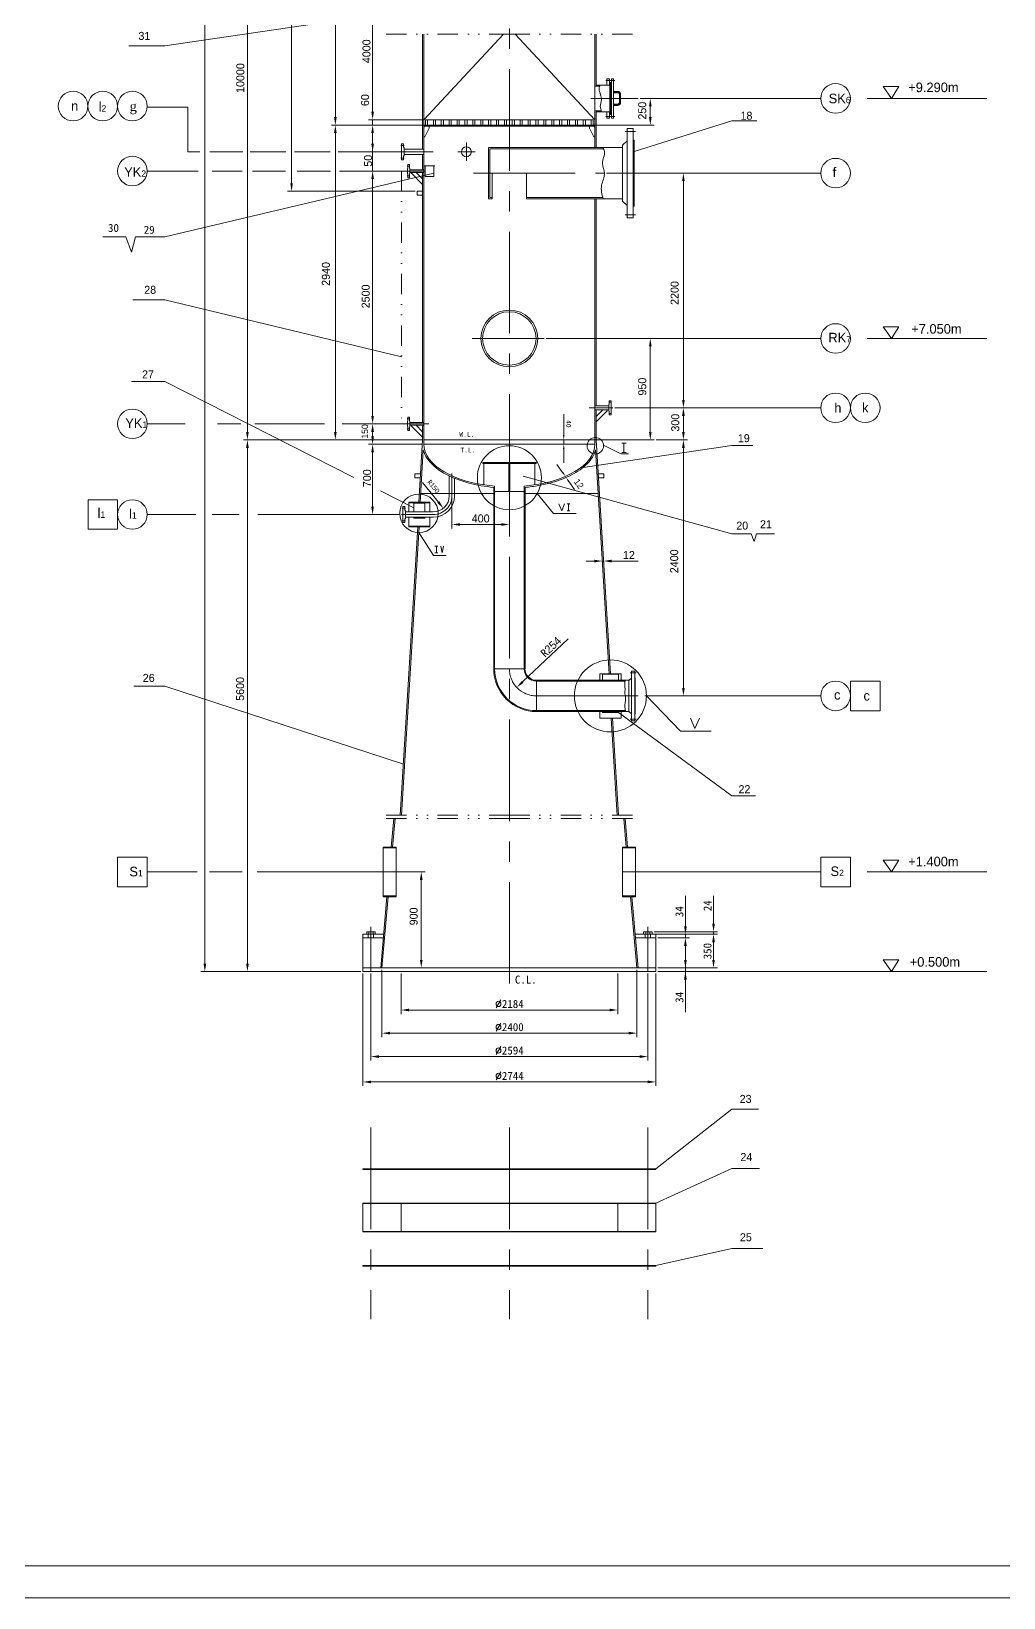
# Model space of a CAD drawing. Header units: millimetres. Extents: x 0 to 841, y 0 to 1189.
# Drawn here: x 318.3 to 622, y 0 to 489.4 of the extents above; entities that cross this region are included whole.
import ezdxf

# ---------------------------------------------------------------- set-up
doc = ezdxf.new("R2010")
doc.units = ezdxf.units.MM
doc.linetypes.add('CENTER', pattern=[50.8, 31.75, -6.35, 6.35, -6.35])
doc.linetypes.add('DIVIDE2', pattern=[15.875, 6.35, -3.175, 0, -3.175, 0, -3.175])
for name, color, linetype, lineweight in [('图层1', 6, 'CENTER', 5), ('图层2', 1, 'Continuous', 20), ('图层4', 112, 'DIVIDE2', 5), ('图层6', 7, 'Continuous', 5)]:
    doc.layers.add(name, color=color, linetype=linetype, lineweight=lineweight)
doc.styles.get("Standard").update_dxf_attribs({"font": 'SimSun.ttf'})

msp = doc.modelspace()

# ---------------------------------------------------------------- linework, layer by layer
at = {"layer": '图层1'}
for p, q in [((467.57, 191.85), (467.57, 1102.9)), ((497.71, 474.04), (500.49, 474.04)), ((500.12, 470.43), (501.32, 470.43)), ((493.01, 468.43), (507.75, 468.43)), ((500.12, 466.43), (501.32, 466.43)), ((502.12, 469.63), (502.12, 467.23)), ((497.71, 462.81), (500.49, 462.81)), ((503.7, 458.12), (506.96, 458.12)), ((432.13, 451.76), (443.78, 451.76)), ((433.67, 453.75), (434.76, 453.75)), ((451.45, 451.76), (456.85, 451.76)), ((454.15, 454.63), (454.15, 448.96)), ((433.67, 449.76), (434.76, 449.76)), ((434.48, 445.74), (441.07, 445.74)), ((435.65, 447.28), (436.49, 447.28)), ((435.65, 444.2), (436.49, 444.2)), ((456.39, 445.09), (497.29, 445.09)), ((503.7, 432.05), (506.96, 432.05)), ((455.93, 393.43), (478.44, 393.43)), ((498.62, 373.48), (499.44, 373.48)), ((435.65, 368.3), (436.49, 368.3)), ((499.93, 371.76), (492.46, 371.76)), ((498.62, 370.03), (499.44, 370.03)), ((435.08, 366.76), (442.4, 366.76)), ((435.65, 365.21), (436.49, 365.21)), ((449.64, 351.26), (449.64, 344.26)), ((443.81, 338.43), (433.86, 338.43)), ((434.05, 340.42), (435.14, 340.42)), ((434.05, 336.43), (435.14, 336.43)), ((505.32, 288.97), (507.13, 288.97)), ((476.04, 281.76), (509.2, 281.76)), ((505.32, 274.49), (507.13, 274.49)), ((424.34, 195.63), (424.34, 209.6)), ((510.81, 195.63), (510.81, 209.6)), ((424.34, 146.88), (424.34, 87.02)), ((467.57, 146.88), (467.57, 87.02)), ((510.81, 146.88), (510.81, 87.02))]:
    msp.add_line(p, q, dxfattribs=at)
for centre, radius, start, end in [((501.32, 469.63), 0.8, 0, 90), ((501.32, 467.23), 0.8, 270, 0), ((443.81, 344.26), 5.83, 270, 0), ((476.04, 290.23), 8.47, 180, 270)]:
    msp.add_arc(centre, radius, start, end, dxfattribs=at)
at = {"layer": '图层2'}
for p, q in [((440.47, 488.54), (440.47, 452.59)), ((440.87, 459.76), (440.87, 488.54)), ((440.87, 461.76), (465.72, 488.54)), ((494.27, 461.76), (469.43, 488.54)), ((494.27, 488.54), (494.27, 459.76)), ((494.67, 488.54), (494.67, 472.6)), ((494.27, 472.27), (495.81, 472.27)), ((494.67, 472.6), (498.94, 472.6)), ((498.05, 474.6), (498.05, 472.6)), ((498.85, 474.6), (498.05, 474.6)), ((498.85, 473.42), (498.85, 474.6)), ((498.85, 473.42), (498.85, 472.6)), ((499.02, 473.42), (498.85, 473.42)), ((498.94, 472.6), (498.94, 464.26)), ((498.94, 472.6), (499.02, 472.6)), ((499.02, 472.6), (499.02, 473.42)), ((499.02, 473.42), (499.16, 473.42)), ((499.02, 472.6), (499.02, 464.26)), ((499.16, 473.42), (499.16, 468.43)), ((499.16, 473.42), (499.52, 473.42)), ((499.52, 474.6), (499.52, 473.42)), ((499.52, 474.6), (500.12, 474.6)), ((499.52, 463.43), (499.52, 473.42)), ((500.12, 474.6), (500.12, 462.26)), ((500.12, 470.63), (501.32, 470.63)), ((500.12, 470.23), (501.32, 470.23)), ((499.16, 463.43), (499.16, 468.43)), ((500.12, 466.63), (501.32, 466.63)), ((500.12, 466.23), (501.32, 466.23)), ((501.92, 469.63), (501.92, 468.43)), ((501.92, 467.23), (501.92, 468.43)), ((502.32, 469.63), (502.32, 468.43)), ((502.32, 467.23), (502.32, 468.43)), ((440.87, 460.09), (494.27, 460.09)), ((441.37, 460.09), (441.37, 461.76)), ((441.37, 461.76), (493.77, 461.76)), ((442.04, 461.76), (442.04, 460.09)), ((443.84, 460.09), (443.84, 461.76)), ((444.51, 461.76), (444.51, 460.09)), ((446.3, 460.09), (446.3, 461.76)), ((446.97, 461.76), (446.97, 460.09)), ((448.76, 460.09), (448.76, 461.76)), ((449.43, 461.76), (449.43, 460.09)), ((451.23, 460.09), (451.23, 461.76)), ((451.9, 461.76), (451.9, 460.09)), ((453.69, 460.09), (453.69, 461.76)), ((454.36, 461.76), (454.36, 460.09)), ((456.15, 460.09), (456.15, 461.76)), ((456.82, 461.76), (456.82, 460.09)), ((458.61, 460.09), (458.61, 461.76)), ((459.28, 461.76), (459.28, 460.09)), ((461.08, 460.09), (461.08, 461.76)), ((461.75, 461.76), (461.75, 460.09)), ((463.54, 460.09), (463.54, 461.76)), ((464.21, 461.76), (464.21, 460.09)), ((466, 460.09), (466, 461.76)), ((466.67, 461.76), (466.67, 460.09)), ((468.47, 461.76), (468.47, 460.09)), ((469.14, 460.09), (469.14, 461.76)), ((470.94, 461.76), (470.94, 460.09)), ((471.61, 460.09), (471.61, 461.76)), ((473.4, 461.76), (473.4, 460.09)), ((474.07, 460.09), (474.07, 461.76)), ((475.86, 461.76), (475.86, 460.09)), ((476.53, 460.09), (476.53, 461.76)), ((478.33, 461.76), (478.33, 460.09)), ((479, 460.09), (479, 461.76)), ((480.79, 461.76), (480.79, 460.09)), ((481.46, 460.09), (481.46, 461.76)), ((483.25, 461.76), (483.25, 460.09)), ((483.92, 460.09), (483.92, 461.76)), ((485.71, 461.76), (485.71, 460.09)), ((486.38, 460.09), (486.38, 461.76)), ((488.18, 461.76), (488.18, 460.09)), ((488.85, 460.09), (488.85, 461.76)), ((490.64, 461.76), (490.64, 460.09)), ((491.31, 460.09), (491.31, 461.76)), ((493.1, 461.76), (493.1, 460.09)), ((493.77, 460.09), (493.77, 461.76)), ((493.77, 460.09), (493.77, 461.76)), ((494.27, 464.59), (496.27, 464.59)), ((494.67, 464.26), (498.94, 464.26)), ((494.67, 464.26), (494.67, 453.11)), ((498.05, 462.26), (498.05, 464.26)), ((498.85, 462.26), (498.05, 462.26)), ((498.85, 463.43), (498.85, 464.26)), ((499.02, 463.43), (498.85, 463.43)), ((498.85, 463.43), (498.85, 462.26)), ((498.94, 464.26), (499.02, 464.26)), ((499.02, 464.26), (499.02, 463.43)), ((499.02, 463.43), (499.16, 463.43)), ((499.16, 463.43), (499.52, 463.43)), ((499.52, 462.26), (499.52, 463.43)), ((500.12, 462.26), (499.52, 462.26)), ((440.87, 459.76), (440.87, 459.76)), ((440.87, 459.76), (494.27, 459.76)), ((440.87, 361.76), (440.87, 459.76)), ((441.2, 459.76), (440.87, 459.43)), ((440.87, 456.43), (441.2, 456.43)), ((442.54, 459.09), (441.2, 456.43)), ((442.54, 459.76), (442.54, 459.09)), ((492.6, 459.76), (492.6, 459.09)), ((492.6, 459.09), (493.94, 456.43)), ((493.94, 459.76), (494.27, 459.43)), ((494.27, 456.43), (493.94, 456.43)), ((494.27, 453.11), (494.27, 459.76)), ((504.34, 455.16), (502.94, 453.86)), ((506.24, 459.07), (504.34, 459.07)), ((504.34, 459.07), (504.34, 431.1)), ((506.24, 445.09), (506.24, 459.07)), ((506.57, 455.39), (506.24, 455.39)), ((506.57, 445.09), (506.57, 455.39)), ((433.87, 453.29), (433.92, 453.29)), ((433.87, 453.29), (433.87, 451.76)), ((433.87, 450.23), (433.87, 451.76)), ((433.92, 453.29), (433.92, 454.26)), ((434.52, 454.26), (433.92, 454.26)), ((434.52, 453.15), (434.52, 454.26)), ((434.52, 450.36), (434.52, 449.26)), ((434.7, 453.06), (434.62, 453.06)), ((434.7, 450.46), (434.62, 450.46)), ((434.7, 451.76), (434.7, 453.06)), ((440.87, 452.59), (434.7, 452.59)), ((434.7, 451.76), (434.7, 450.46)), ((440.87, 450.93), (434.7, 450.93)), ((440.47, 450.93), (440.47, 446.16)), ((461.43, 453.11), (461.03, 453.11)), ((461.03, 453.11), (461.03, 437.47)), ((461.43, 453.11), (502.94, 453.11)), ((461.43, 437.47), (461.43, 452.71)), ((461.43, 452.71), (496.97, 452.71)), ((502.94, 453.86), (502.94, 436.31)), ((502.94, 453.11), (502.94, 452.71)), ((502.94, 452.71), (502.94, 437.47)), ((433.87, 450.23), (433.92, 450.23)), ((433.92, 450.23), (433.92, 449.26)), ((434.52, 449.26), (433.92, 449.26)), ((435.77, 446.59), (435.77, 445.74)), ((435.77, 446.59), (435.83, 446.59)), ((435.77, 444.89), (435.77, 445.74)), ((436.36, 447.83), (435.83, 447.83)), ((435.83, 446.59), (435.83, 447.83)), ((436.36, 446.72), (436.36, 447.83)), ((436.51, 446.64), (436.43, 446.64)), ((436.51, 445.74), (436.51, 446.64)), ((440.87, 446.16), (436.51, 446.16)), ((436.51, 445.74), (436.51, 444.84)), ((440.87, 447.41), (444.33, 447.41)), ((441.29, 444.08), (441.29, 447.41)), ((443.95, 447.41), (443.95, 444.08)), ((435.77, 444.89), (435.83, 444.89)), ((435.83, 444.89), (435.83, 443.66)), ((436.36, 443.66), (435.83, 443.66)), ((436.36, 444.76), (436.36, 443.66)), ((436.51, 444.84), (436.44, 444.84)), ((440.87, 445.32), (436.51, 445.32)), ((437.01, 445.32), (437.01, 445.05)), ((437.01, 445.05), (440.47, 441.59)), ((438.41, 445.32), (440.47, 443.26)), ((440.47, 445.32), (440.47, 367.18)), ((443.95, 444.08), (441.29, 444.08)), ((467.57, 445.09), (462.24, 445.09)), ((462.24, 445.09), (462.24, 437.47)), ((467.57, 445.09), (472.9, 445.09)), ((472.9, 445.09), (472.9, 437.47)), ((506.24, 445.09), (506.24, 431.1)), ((506.57, 445.09), (506.57, 434.78)), ((438.77, 439.45), (440.47, 439.45)), ((438.77, 438.24), (438.77, 439.45)), ((440.47, 438.24), (438.77, 438.24)), ((461.03, 437.07), (461.03, 437.47)), ((461.03, 437.07), (462.24, 437.07)), ((461.43, 437.47), (462.24, 437.47)), ((462.24, 437.47), (462.24, 437.07)), ((496.75, 437.47), (472.9, 437.47)), ((472.9, 437.47), (472.9, 437.07)), ((472.9, 437.07), (502.94, 437.07)), ((494.27, 361.76), (494.27, 437.07)), ((494.67, 437.07), (494.67, 372.43)), ((502.94, 437.47), (502.94, 437.07)), ((504.34, 435.01), (502.94, 436.31)), ((506.24, 431.1), (504.34, 431.1)), ((506.57, 434.78), (506.24, 434.78)), ((494.27, 372.43), (498.64, 372.43)), ((498.64, 371.76), (498.64, 372.84)), ((498.64, 372.84), (498.71, 372.84)), ((498.79, 372.92), (498.79, 373.93)), ((498.79, 373.93), (499.32, 373.93)), ((499.32, 372.97), (499.32, 373.93)), ((499.38, 372.97), (499.32, 372.97)), ((499.38, 372.97), (499.38, 370.54)), ((435.77, 367.61), (435.77, 366.76)), ((435.77, 367.61), (435.83, 367.61)), ((436.36, 368.84), (435.83, 368.84)), ((435.83, 367.61), (435.83, 368.84)), ((436.36, 367.73), (436.36, 368.84)), ((436.51, 367.66), (436.43, 367.66)), ((436.51, 366.76), (436.51, 367.66)), ((440.87, 367.18), (436.51, 367.18)), ((494.27, 371.09), (498.64, 371.09)), ((496.74, 371.09), (494.67, 369.02)), ((494.67, 371.09), (494.67, 361.76)), ((498.14, 370.82), (494.67, 367.35)), ((498.14, 371.09), (498.14, 370.82)), ((498.64, 371.76), (498.64, 370.67)), ((498.64, 370.67), (498.71, 370.67)), ((498.79, 370.59), (498.79, 369.59)), ((498.79, 369.59), (499.32, 369.59)), ((499.32, 370.54), (499.32, 369.59)), ((499.38, 370.54), (499.32, 370.54)), ((435.77, 365.91), (435.77, 366.76)), ((435.77, 365.91), (435.83, 365.91)), ((435.83, 365.91), (435.83, 364.67)), ((436.36, 364.67), (435.83, 364.67)), ((436.36, 365.77), (436.36, 364.67)), ((436.51, 365.86), (436.44, 365.86)), ((436.51, 366.76), (436.51, 365.86)), ((440.87, 366.34), (436.51, 366.34)), ((437.01, 366.34), (437.01, 366.07)), ((437.01, 366.07), (440.47, 362.61)), ((438.41, 366.34), (440.47, 364.28)), ((440.47, 366.34), (440.47, 361.76)), ((439.29, 342.33), (440.47, 361.76)), ((439.69, 342.33), (440.68, 358.65)), ((467.57, 361.76), (440.87, 361.76)), ((440.87, 361.76), (440.87, 360.36)), ((440.87, 360.36), (494.27, 360.36)), ((441.21, 361.76), (441.61, 361.76)), ((467.57, 361.76), (494.27, 361.76)), ((494.27, 361.76), (494.27, 360.36)), ((494.27, 361.76), (494.67, 361.76)), ((498.74, 288.7), (494.46, 358.65)), ((499.14, 288.7), (494.67, 361.76)), ((459.24, 354.36), (459.24, 354.63)), ((459.24, 354.63), (459.24, 354.63)), ((459.24, 354.63), (475.9, 354.63)), ((467.57, 354.36), (459.24, 354.36)), ((459.57, 347.69), (459.57, 354.36)), ((467.44, 346.03), (467.44, 354.36)), ((467.44, 354.36), (467.71, 354.36)), ((467.57, 354.36), (475.9, 354.36)), ((467.57, 354.36), (467.57, 345.46)), ((467.57, 354.36), (467.57, 354.19)), ((467.71, 354.36), (467.71, 345.61)), ((467.71, 354.36), (467.71, 354.36)), ((475.57, 347.69), (475.57, 354.36)), ((475.9, 354.63), (475.9, 354.36)), ((438.05, 351.11), (439.75, 351.11)), ((438.05, 349.89), (438.05, 351.11)), ((439.75, 349.89), (438.05, 349.89)), ((448.81, 350.47), (448.81, 344.26)), ((450.47, 349.73), (450.47, 344.26)), ((497.1, 351.11), (495.4, 351.11)), ((495.4, 349.89), (497.1, 349.89)), ((497.1, 349.89), (497.1, 351.11)), ((462.67, 344.96), (439.85, 344.96)), ((462.67, 346.91), (462.67, 290.23)), ((462.97, 347.28), (462.97, 290.23)), ((462.97, 345.61), (472.17, 345.61)), ((467.44, 346.03), (467.44, 345.61)), ((472.17, 347.28), (472.17, 290.23)), ((472.48, 346.91), (472.48, 290.23)), ((472.48, 344.96), (495.3, 344.96)), ((434.25, 339.96), (434.3, 339.96)), ((434.25, 339.96), (434.25, 338.43)), ((434.25, 336.9), (434.25, 338.43)), ((434.3, 339.96), (434.3, 340.93)), ((434.9, 340.93), (434.3, 340.93)), ((434.9, 339.82), (434.9, 340.93)), ((435.08, 339.73), (435, 339.73)), ((435.08, 338.43), (435.08, 339.73)), ((443.81, 339.26), (435.08, 339.26)), ((435.08, 338.43), (435.08, 337.13)), ((436.12, 342.06), (436.12, 342.33)), ((436.12, 342.33), (436.12, 342.33)), ((436.12, 342.33), (442.78, 342.33)), ((436.12, 339.26), (436.12, 342.06)), ((436.12, 342.06), (442.78, 342.06)), ((437.78, 341.93), (441.12, 341.93)), ((437.78, 341.93), (437.78, 339.26)), ((441.12, 341.93), (441.12, 339.26)), ((442.78, 342.33), (442.78, 342.06)), ((442.78, 339.26), (442.78, 342.06)), ((433.5, 244.46), (439.01, 334.53)), ((433.9, 244.44), (439.41, 334.53)), ((434.25, 336.9), (434.3, 336.9)), ((434.3, 336.9), (434.3, 335.93)), ((434.9, 335.93), (434.3, 335.93)), ((434.9, 337.03), (434.9, 335.93)), ((435.08, 337.13), (435, 337.13)), ((443.81, 337.6), (435.08, 337.6)), ((436.12, 337.6), (436.12, 334.8)), ((436.12, 334.8), (442.78, 334.8)), ((436.12, 334.8), (436.12, 334.53)), ((436.12, 334.53), (442.78, 334.53)), ((437.78, 337.6), (437.78, 337.3)), ((437.78, 337.3), (437.78, 337.3)), ((437.78, 337.3), (441.12, 337.3)), ((441.12, 337.3), (441.12, 337.6)), ((442.78, 337.6), (442.78, 334.8)), ((442.78, 334.53), (442.78, 334.8)), ((467.57, 290.23), (462.97, 290.23)), ((462.97, 290.23), (472.17, 290.23)), ((505.67, 289.5), (505.67, 273.96)), ((506.73, 289.5), (505.67, 289.5)), ((506.73, 281.73), (506.73, 289.5)), ((476.04, 286.63), (496.67, 286.63)), ((476.04, 286.36), (503.7, 286.36)), ((476.04, 277.16), (476.04, 286.36)), ((495.84, 286.63), (495.84, 288.7)), ((495.84, 288.7), (502.5, 288.7)), ((496.67, 288.57), (496.67, 286.63)), ((496.67, 288.57), (501.67, 288.57)), ((501.67, 286.63), (496.67, 286.63)), ((501.67, 288.57), (501.67, 286.63)), ((501.67, 286.63), (504.9, 286.63)), ((502.5, 286.63), (502.5, 288.7)), ((505.67, 287.32), (504.9, 286.6)), ((504.9, 286.6), (504.9, 276.85)), ((506.91, 287.45), (506.73, 287.45)), ((506.91, 281.73), (506.91, 287.45)), ((506.73, 281.73), (506.73, 273.96)), ((506.91, 281.73), (506.91, 276)), ((476.04, 277.16), (503.8, 277.16)), ((476.04, 276.85), (504.9, 276.85)), ((495.84, 276.85), (495.84, 274.78)), ((495.84, 274.78), (502.5, 274.78)), ((496.67, 276.85), (496.67, 276.55)), ((496.67, 276.55), (501.67, 276.55)), ((499.39, 274.78), (501.25, 244.42)), ((499.79, 274.78), (501.65, 244.44)), ((501.67, 276.55), (501.67, 276.85)), ((502.5, 276.85), (502.5, 274.78)), ((505.67, 276.13), (504.9, 276.85)), ((506.91, 276), (506.73, 276)), ((506.73, 273.96), (505.67, 273.96)), ((431.46, 243.44), (430.68, 234.53)), ((431.86, 243.41), (431.08, 234.53)), ((503.29, 243.41), (504.07, 234.53)), ((503.69, 243.44), (504.47, 234.53)), ((428.2, 234.26), (428.2, 234.53)), ((428.2, 234.53), (428.2, 234.53)), ((428.2, 234.53), (432.2, 234.53)), ((428.2, 219.26), (428.2, 234.26)), ((428.2, 234.26), (428.2, 234.26)), ((428.2, 234.26), (432.2, 234.26)), ((432.2, 234.53), (432.2, 234.26)), ((432.2, 234.26), (432.2, 219.26)), ((502.95, 234.26), (502.95, 234.53)), ((502.95, 234.53), (506.95, 234.53)), ((506.95, 234.26), (502.95, 234.26)), ((502.95, 234.26), (502.95, 219.26)), ((506.95, 234.53), (506.95, 234.26)), ((506.95, 234.26), (506.95, 234.26)), ((506.95, 219.26), (506.95, 234.26)), ((429.32, 218.99), (427.38, 196.79)), ((429.72, 218.99), (427.77, 196.76)), ((430.2, 219.26), (428.2, 219.26)), ((428.2, 219.26), (428.2, 218.99)), ((428.2, 218.99), (432.2, 218.99)), ((430.2, 219.26), (432.2, 219.26)), ((432.2, 218.99), (432.2, 219.26)), ((504.95, 219.26), (502.95, 219.26)), ((502.95, 219.26), (502.95, 218.99)), ((502.95, 218.99), (506.95, 218.99)), ((504.95, 219.26), (506.95, 219.26)), ((505.43, 218.99), (507.37, 196.76)), ((505.83, 218.99), (507.77, 196.79)), ((506.95, 218.99), (506.95, 219.26)), ((421.84, 207.29), (428.3, 207.29)), ((421.84, 196.76), (421.84, 207.29)), ((421.84, 206.16), (428.2, 206.16)), ((423.01, 208.09), (424.34, 208.09)), ((423.01, 207.29), (423.01, 208.09)), ((423.5, 207.29), (423.5, 206.16)), ((423.69, 208.09), (423.69, 207.29)), ((425.67, 208.09), (424.34, 208.09)), ((424.99, 208.09), (424.99, 207.29)), ((425.17, 207.29), (425.17, 206.16)), ((425.67, 207.29), (425.67, 208.09)), ((513.31, 207.29), (506.85, 207.29)), ((513.31, 206.16), (506.95, 206.16)), ((509.48, 208.09), (510.81, 208.09)), ((509.48, 207.29), (509.48, 208.09)), ((509.97, 207.29), (509.97, 206.16)), ((510.16, 208.09), (510.16, 207.29)), ((512.14, 208.09), (510.81, 208.09)), ((511.46, 208.09), (511.46, 207.29)), ((511.64, 207.29), (511.64, 206.16)), ((512.14, 207.29), (512.14, 208.09)), ((513.31, 196.76), (513.31, 207.29)), ((467.57, 196.76), (421.84, 196.76)), ((421.84, 196.76), (421.84, 195.63)), ((427.57, 196.76), (427.57, 196.76)), ((467.57, 196.76), (513.31, 196.76)), ((507.57, 196.76), (507.57, 196.76)), ((513.31, 196.76), (513.31, 195.63)), ((421.84, 195.63), (513.31, 195.63)), ((421.84, 133.99), (513.31, 133.99)), ((421.84, 133.79), (421.84, 133.99)), ((421.84, 133.79), (513.31, 133.79)), ((513.31, 133.99), (513.31, 133.79)), ((421.84, 123.28), (421.84, 114.31)), ((421.84, 123.28), (513.31, 123.28)), ((421.84, 123.13), (513.31, 123.13)), ((513.31, 123.28), (513.31, 114.31)), ((421.84, 114.46), (513.31, 114.46)), ((421.84, 114.31), (513.31, 114.31)), ((421.84, 103.8), (513.31, 103.8)), ((421.84, 103.8), (421.84, 103.6)), ((421.84, 103.6), (513.31, 103.6)), ((513.31, 103.6), (513.31, 103.8))]:
    msp.add_line(p, q, dxfattribs=at)
at = {"layer": '图层2', "color": 0}
msp.add_lwpolyline([(25, 10), (831, 10), (831, 1179), (25, 1179)], close=True, dxfattribs=at)
at = {"layer": '图层2'}
for centre, radius in [((454.15, 451.76), 1.55), ((467.57, 393.43), 8.87), ((467.57, 393.43), 8.34)]:
    msp.add_circle(centre, radius, dxfattribs=at)
for centre, radius, start, end in [((501.32, 469.63), 1, 0, 90), ((501.32, 469.63), 0.6, 0, 90), ((501.32, 467.23), 1, 270, 0), ((501.32, 467.23), 0.6, 270, 0), ((434.62, 453.16), 0.1, 177.4068, 272.5932), ((434.62, 450.36), 0.1, 87.4068, 182.5932), ((436.44, 446.72), 0.0802, 175.5157, 274.4843), ((436.44, 444.76), 0.0802, 85.5157, 184.4843), ((498.71, 372.92), 0.08, 270, 0), ((436.44, 367.74), 0.0802, 175.5157, 274.4843), ((498.71, 370.59), 0.08, 360, 90), ((436.44, 365.78), 0.0802, 85.5157, 184.4843), ((443.81, 344.26), 5, 270, 0), ((443.81, 344.26), 6.66, 270, 0), ((435, 339.83), 0.1, 177.4068, 272.5932), ((435, 337.03), 0.1, 87.4068, 182.5932), ((476.04, 290.23), 13.37, 180, 270.0203), ((476.04, 290.23), 13.07, 180, 270.0207), ((476.04, 290.23), 3.87, 180, 270), ((476.04, 290.23), 3.6, 180, 270)]:
    msp.add_arc(centre, radius, start, end, dxfattribs=at)
for start_param, end_param in [(0, 1.397648), (1.743945, 3.141593)]:
    msp.add_ellipse((467.57, 360.36), major_axis=(-26.7, 0), ratio=0.497004, start_param=start_param, end_param=end_param, dxfattribs=at)
for points in [[(495.98, 472.6), (495.57, 471.53), (496.06, 469.6), (496.3, 468.04), (495.98, 465.89), (496.19, 464.92), (496.33, 464.26)], [(496.78, 453.11), (497.26, 451.88), (496.62, 448.07), (497.29, 445.09), (496.37, 441.28), (496.86, 437.07)], [(503.76, 286.63), (503.59, 285.54), (503.69, 284.02), (503.66, 282.48), (503.83, 281.11), (503.66, 278.08), (503.87, 276.85)]]:
    msp.add_spline(points, degree=3, dxfattribs=at)
for points, knots in [([(440.68, 358.65), (440.75, 358.36), (440.84, 358.08), (441.26, 356.96), (441.72, 356.15), (443.61, 353.69), (445.55, 352.17), (449.98, 349.84), (452.32, 348.95), (457.33, 347.62), (459.96, 347.16), (462.67, 346.91)], [0.121887, 0.121887, 0.121887, 0.121887, 0.182976, 0.182976, 0.365952, 0.365952, 0.756434, 0.756434, 1.080158, 1.080158, 1.387451, 1.387451, 1.387451, 1.387451]), ([(472.48, 346.91), (473.92, 347.04), (475.35, 347.23), (479.48, 347.98), (482.06, 348.7), (486.65, 350.51), (488.65, 351.61), (491.86, 354.08), (493.07, 355.46), (494.1, 357.49), (494.32, 358.06), (494.46, 358.65)], [1.754141, 1.754141, 1.754141, 1.754141, 1.918122, 1.918122, 2.243362, 2.243362, 2.568603, 2.568603, 2.893843, 2.893843, 3.019782, 3.019782, 3.019782, 3.019782])]:
    msp.add_open_spline(points, degree=3, knots=knots, dxfattribs=at)
at = {"layer": '图层4'}
for p, q in [((467.57, 488.54), (427.9, 488.54)), ((467.57, 488.54), (507.25, 488.54)), ((432.69, 445.74), (434.48, 445.74)), ((433.86, 445.74), (433.86, 366.76)), ((432.85, 366.76), (435.08, 366.76)), ((467.57, 244.44), (427.9, 244.44)), ((467.57, 243.44), (427.9, 243.44)), ((467.57, 244.44), (507.25, 244.44)), ((467.57, 243.44), (507.25, 243.44))]:
    msp.add_line(p, q, dxfattribs=at)
at = {"layer": '图层6'}
for p, q in [((372.47, 1087.16), (372.47, 198.13)), ((399.54, 989.42), (399.54, 441.95)), ((385.76, 580.43), (385.76, 364.26)), ((413.22, 527.96), (413.22, 462.59)), ((424.86, 502.26), (424.86, 464.26)), ((445.1, 497.32), (359.93, 484.82)), ((359.93, 484.82), (348.75, 484.82)), ((584.34, 472.11), (589.2, 472.11)), ((586.92, 468.43), (584.34, 472.11)), ((589.2, 472.11), (586.92, 468.43)), ((367.11, 465.73), (354.47, 465.73)), ((367.11, 451.76), (367.11, 465.73)), ((508.38, 468.43), (512.84, 468.43)), ((511.59, 462.59), (511.59, 465.93)), ((512.84, 468.43), (564.84, 468.43)), ((579.33, 468.43), (616.72, 468.43)), ((424.23, 460.09), (411.97, 460.09)), ((412.6, 460.09), (411.97, 460.09)), ((440.7, 461.76), (423.61, 461.76)), ((424.23, 461.76), (423.61, 461.76)), ((441.37, 460.09), (423.61, 460.09)), ((424.86, 461.76), (424.86, 460.09)), ((494.4, 460.09), (512.84, 460.09)), ((506.57, 451.81), (537.07, 461.4)), ((537.07, 461.4), (544.89, 461.4)), ((413.22, 457.59), (413.22, 364.26)), ((424.86, 457.59), (424.86, 447.17)), ((424.86, 454.26), (424.86, 456.76)), ((370.87, 451.76), (367.11, 451.76)), ((384.35, 451.76), (373.97, 451.76)), ((397.77, 451.76), (386.66, 451.76)), ((411.58, 451.76), (400.47, 451.76)), ((423.61, 451.76), (414.11, 451.76)), ((433.25, 451.76), (423.61, 451.76)), ((423.61, 451.76), (423.61, 451.76)), ((424.86, 451.76), (424.86, 445.74)), ((370.35, 445.74), (354.47, 445.74)), ((384.09, 445.74), (374.7, 445.74)), ((397.65, 445.74), (387.35, 445.74)), ((411.73, 445.74), (401.32, 445.74)), ((423.61, 445.74), (414.48, 445.74)), ((433.86, 445.74), (423.61, 445.74)), ((424.23, 445.74), (423.61, 445.74)), ((443.95, 445.09), (359.93, 425.19)), ((424.86, 443.24), (424.86, 433.24)), ((424.86, 443.24), (424.86, 369.26)), ((497.92, 445.09), (523.18, 445.09)), ((521.93, 442.59), (521.93, 374.26)), ((523.18, 445.09), (564.84, 445.09)), ((438.15, 439.45), (398.29, 439.45)), ((347.83, 425.19), (340.62, 425.19)), ((349.6, 420.37), (347.83, 425.19)), ((350.76, 425.19), (349.6, 420.37)), ((359.93, 425.19), (350.76, 425.19)), ((359.93, 405.47), (349.93, 405.47)), ((433.86, 387.74), (359.93, 405.47)), ((584.34, 397.11), (589.2, 397.11)), ((586.92, 393.43), (584.34, 397.11)), ((589.2, 397.11), (586.92, 393.43)), ((479.07, 393.43), (512.84, 393.43)), ((512.84, 393.43), (564.84, 393.43)), ((579.33, 393.43), (616.72, 393.43)), ((511.59, 390.93), (511.59, 364.26)), ((359.93, 380), (349.6, 380)), ((419.01, 350.02), (359.93, 380)), ((484.56, 363.26), (484.56, 369.76)), ((500.56, 371.76), (523.18, 371.76)), ((521.31, 371.76), (520.68, 371.76)), ((521.93, 369.26), (521.93, 364.26)), ((523.18, 371.76), (564.84, 371.76)), ((366.27, 366.76), (354.47, 366.76)), ((383.75, 366.76), (376.44, 366.76)), ((409.8, 366.76), (388.04, 366.76)), ((423.61, 366.76), (415.35, 366.76)), ((434.46, 366.76), (423.61, 366.76)), ((424.23, 366.76), (423.61, 366.76)), ((424.86, 364.26), (424.86, 362.86)), ((412.6, 361.76), (384.51, 361.76)), ((385.14, 361.76), (384.51, 361.76)), ((385.76, 359.26), (385.76, 198.13)), ((440.25, 361.76), (411.97, 361.76)), ((440.25, 360.36), (423.61, 360.36)), ((424.23, 360.36), (423.61, 360.36)), ((424.86, 357.86), (424.86, 340.93)), ((484.56, 361.76), (484.56, 360.36)), ((484.56, 358.86), (484.56, 354.58)), ((489.88, 353.06), (537.07, 360.03)), ((494.9, 361.76), (512.84, 361.76)), ((497, 360.11), (502.39, 357.35)), ((502.39, 357.35), (504.76, 357.35)), ((502.68, 360.69), (504.04, 360.69)), ((502.68, 357.8), (504.04, 357.8)), ((503.36, 357.8), (503.36, 360.69)), ((513.47, 361.76), (523.18, 361.76)), ((521.31, 361.76), (520.68, 361.76)), ((521.93, 359.26), (521.93, 284.26)), ((537.07, 360.03), (543.58, 360.03)), ((484.21, 351.57), (482.4, 354.08)), ((440.41, 348.47), (445.39, 342.31)), ((471.9, 350.44), (537.07, 332.43)), ((486.15, 348.76), (487.96, 346.25)), ((437.78, 340.5), (427.31, 345.81)), ((449.64, 344.33), (449.64, 334.06)), ((467.57, 344.33), (467.57, 334.06)), ((476.26, 344.96), (481.4, 338.72)), ((345.22, 338.43), (345.22, 333.8)), ((369.62, 338.43), (354.47, 338.43)), ((383.13, 338.43), (374.71, 338.43)), ((423.61, 338.43), (389.01, 338.43)), ((433.24, 338.43), (423.61, 338.43)), ((481.4, 338.72), (488.45, 338.72)), ((483.93, 339.61), (483.03, 341.79)), ((483.93, 339.61), (484.82, 341.79)), ((485.6, 341.79), (486.41, 341.79)), ((485.6, 339.61), (486.41, 339.61)), ((486.01, 339.61), (486.01, 341.79)), ((452.14, 335.31), (465.07, 335.31)), ((439.3, 332.77), (443.88, 325.63)), ((444.76, 328.55), (444.26, 328.55)), ((444.26, 328.55), (445.26, 328.55)), ((444.76, 326.41), (444.76, 328.55)), ((446.13, 328.55), (446.56, 326.41)), ((447, 328.55), (446.56, 326.41)), ((537.07, 332.43), (543.05, 332.43)), ((543.05, 332.43), (544.07, 329.97)), ((544.07, 329.97), (544.79, 332.43)), ((544.79, 332.43), (550.35, 332.43)), ((443.88, 325.63), (447.83, 325.63)), ((444.26, 326.41), (445.26, 326.41)), ((494.09, 323.89), (491.59, 323.89)), ((496.59, 323.89), (496.99, 323.89)), ((499.49, 323.89), (507.83, 323.89)), ((485.92, 299.54), (471.7, 286.13)), ((359.93, 284.79), (350.29, 284.79)), ((434.48, 260.42), (359.93, 284.79)), ((574.09, 281.76), (574.09, 286.38)), ((509.83, 281.76), (523.18, 281.76)), ((510.36, 281.76), (521.01, 270.76)), ((523.18, 281.76), (564.84, 281.76)), ((501.67, 276.55), (537.07, 250.49)), ((525.54, 271.54), (524.16, 274.76)), ((525.54, 271.54), (526.91, 274.76)), ((521.01, 270.76), (530.62, 270.76)), ((537.07, 250.49), (544.41, 250.49)), ((584.34, 230.44), (589.2, 230.44)), ((586.92, 226.76), (584.34, 230.44)), ((589.2, 230.44), (586.92, 226.76)), ((370.08, 226.76), (354.47, 226.76)), ((384.09, 226.76), (373.87, 226.76)), ((432.82, 226.76), (388.85, 226.76)), ((432.82, 226.76), (441.3, 226.76)), ((502.95, 226.76), (564.84, 226.76)), ((579.33, 226.76), (616.72, 226.76)), ((440.05, 224.26), (440.05, 199.26)), ((522.56, 209.79), (522.56, 219.29)), ((531.34, 210.59), (531.34, 219.29)), ((512.76, 208.09), (532.59, 208.09)), ((512.76, 207.29), (532.59, 207.29)), ((513.93, 207.29), (523.18, 207.29)), ((513.93, 207.29), (523.81, 207.29)), ((513.93, 206.16), (523.81, 206.16)), ((522.56, 207.29), (522.56, 206.16)), ((530.71, 207.29), (530.09, 207.29)), ((530.71, 207.29), (530.09, 207.29)), ((530.71, 207.29), (530.09, 207.29)), ((531.34, 207.29), (531.34, 208.09)), ((531.34, 206.39), (531.34, 203.39)), ((531.96, 208.09), (532.59, 208.09)), ((522.56, 203.66), (522.56, 193.42)), ((522.56, 199.26), (522.56, 201.76)), ((531.34, 204.79), (531.34, 202.29)), ((531.34, 204.79), (531.34, 199.26)), ((427.77, 196.13), (427.77, 175.13)), ((507.37, 196.13), (507.37, 175.13)), ((513.93, 196.76), (523.18, 196.76)), ((521.94, 196.76), (521.31, 196.76)), ((522.56, 196.76), (522.56, 195.63)), ((523.18, 196.76), (532.59, 196.76)), ((530.71, 196.76), (530.09, 196.76)), ((584.34, 199.31), (589.2, 199.31)), ((586.92, 195.63), (584.34, 199.31)), ((589.2, 199.31), (586.92, 195.63)), ((385.14, 195.63), (371.22, 195.63)), ((421.21, 195.63), (384.51, 195.63)), ((421.84, 195), (421.84, 159.89)), ((424.34, 195), (424.34, 167.81)), ((433.75, 195), (433.75, 182.36)), ((501.4, 195), (501.4, 182.36)), ((510.81, 195), (510.81, 167.81)), ((513.31, 195), (513.31, 159.89)), ((513.93, 195.63), (523.18, 195.63)), ((521.94, 195.63), (521.31, 195.63)), ((522.56, 193.13), (522.56, 182.89)), ((523.18, 195.63), (579.33, 195.63)), ((579.33, 195.63), (616.72, 195.63)), ((436.25, 183.61), (498.9, 183.61)), ((430.27, 176.38), (504.87, 176.38)), ((426.84, 169.06), (508.31, 169.06)), ((424.34, 161.14), (510.81, 161.14)), ((513.31, 133.99), (537.07, 152.63)), ((537.07, 152.63), (545.34, 152.63)), ((513.31, 123.28), (537.07, 134.06)), ((537.07, 134.06), (545.68, 134.06)), ((433.75, 123.13), (433.75, 114.31)), ((501.4, 123.13), (501.4, 114.31)), ((513.31, 103.8), (537.07, 109.13)), ((537.07, 109.13), (546.71, 109.13))]:
    msp.add_line(p, q, dxfattribs=at)
for points in [[(0, 0), (841, 0), (841, 1189), (0, 1189)], [(345.22, 333.8), (335.97, 333.8), (335.97, 343.05), (345.22, 343.05)], [(574.09, 286.38), (583.34, 286.38), (583.34, 277.13), (574.09, 277.13)], [(345.22, 231.38), (354.47, 231.38), (354.47, 222.13), (345.22, 222.13)], [(564.84, 231.38), (574.09, 231.38), (574.09, 222.13), (564.84, 222.13)]]:
    msp.add_lwpolyline(points, close=True, dxfattribs=at)
for centre, radius in [((331.31, 466.03), 4.63), ((340.58, 466.03), 4.63), ((349.84, 466.03), 4.63), ((569.46, 468.43), 4.62), ((349.84, 445.74), 4.62), ((569.46, 445.09), 4.62), ((569.46, 393.43), 4.62), ((569.46, 371.76), 4.62), ((578.71, 371.76), 4.62), ((349.84, 366.76), 4.62), ((494.42, 359.91), 2.58), ((467.57, 349.91), 10), ((349.84, 338.43), 4.62), ((439.34, 338.8), 6.03), ((499.12, 281.76), 11.25), ((569.46, 281.76), 4.62)]:
    msp.add_circle(centre, radius, dxfattribs=at)
for points in [[(511.18, 465.93), (512.01, 465.93), (511.59, 468.43)], [(412.81, 462.59), (413.64, 462.59), (413.22, 460.09)], [(412.81, 457.59), (413.64, 457.59), (413.22, 460.09)], [(424.44, 464.26), (425.27, 464.26), (424.86, 461.76)], [(424.44, 457.59), (425.27, 457.59), (424.86, 460.09)], [(511.18, 462.59), (512.01, 462.59), (511.59, 460.09)], [(424.44, 454.26), (425.27, 454.26), (424.86, 451.76)], [(424.44, 443.24), (425.27, 443.24), (424.86, 445.74)], [(424.44, 443.24), (425.27, 443.24), (424.86, 445.74)], [(399.13, 441.95), (399.96, 441.95), (399.54, 439.45)], [(521.52, 442.59), (522.35, 442.59), (521.93, 445.09)], [(511.18, 390.93), (512.01, 390.93), (511.59, 393.43)], [(521.52, 374.26), (522.35, 374.26), (521.93, 371.76)], [(424.44, 369.26), (425.27, 369.26), (424.86, 366.76)], [(521.52, 369.26), (522.35, 369.26), (521.93, 371.76)], [(385.34, 364.26), (386.18, 364.26), (385.76, 361.76)], [(412.81, 364.26), (413.64, 364.26), (413.22, 361.76)], [(424.44, 364.26), (425.27, 364.26), (424.86, 366.76)], [(424.44, 362.86), (425.27, 362.86), (424.86, 360.36)], [(484.31, 363.26), (484.81, 363.26), (484.56, 361.76)], [(511.18, 364.26), (512.01, 364.26), (511.59, 361.76)], [(521.52, 364.26), (522.35, 364.26), (521.93, 361.76)], [(385.34, 359.26), (386.18, 359.26), (385.76, 361.76)], [(424.44, 357.86), (425.27, 357.86), (424.86, 360.36)], [(484.81, 358.86), (484.31, 358.86), (484.56, 360.36)], [(521.52, 359.26), (522.35, 359.26), (521.93, 361.76)], [(484.01, 351.42), (484.41, 351.71), (485.09, 350.35)], [(486.35, 348.91), (485.94, 348.62), (485.27, 349.98)], [(424.44, 340.93), (425.27, 340.93), (424.86, 338.43)], [(445.71, 342.57), (445.06, 342.05), (446.96, 340.37)], [(452.14, 335.73), (452.14, 334.9), (449.64, 335.31)], [(465.07, 335.73), (465.07, 334.9), (467.57, 335.31)], [(494.09, 324.31), (494.09, 323.47), (496.59, 323.89)], [(499.49, 324.31), (499.49, 323.47), (496.99, 323.89)], [(471.42, 286.43), (471.99, 285.83), (469.88, 284.41)], [(521.52, 284.26), (522.35, 284.26), (521.93, 281.76)], [(439.63, 224.26), (440.47, 224.26), (440.05, 226.76)], [(530.92, 210.59), (531.75, 210.59), (531.34, 208.09)], [(522.14, 209.79), (522.98, 209.79), (522.56, 207.29)], [(522.14, 203.66), (522.98, 203.66), (522.56, 206.16)], [(530.92, 204.79), (531.75, 204.79), (531.34, 207.29)], [(530.92, 204.79), (531.75, 204.79), (531.34, 207.29)], [(531.09, 205.79), (531.59, 205.79), (531.34, 207.29)], [(531.09, 205.79), (531.59, 205.79), (531.34, 207.29)], [(372.05, 198.13), (372.89, 198.13), (372.47, 195.63)], [(385.34, 198.13), (386.18, 198.13), (385.76, 195.63)], [(439.63, 199.26), (440.47, 199.26), (440.05, 196.76)], [(522.14, 199.26), (522.98, 199.26), (522.56, 196.76)], [(530.92, 199.26), (531.75, 199.26), (531.34, 196.76)], [(522.14, 193.13), (522.98, 193.13), (522.56, 195.63)], [(436.25, 184.03), (436.25, 183.2), (433.75, 183.61)], [(498.9, 184.03), (498.9, 183.2), (501.4, 183.61)], [(430.27, 176.8), (430.27, 175.97), (427.77, 176.38)], [(504.87, 176.8), (504.87, 175.97), (507.37, 176.38)], [(426.84, 169.48), (426.84, 168.64), (424.34, 169.06)], [(508.31, 169.48), (508.31, 168.64), (510.81, 169.06)], [(424.34, 161.56), (424.34, 160.73), (421.84, 161.14)], [(510.81, 161.56), (510.81, 160.73), (513.31, 161.14)]]:
    msp.add_solid(points, dxfattribs=at)

# ---------------------------------------------------------------- texts
for s, p in [('30', (342.22, 426.72)), ('29', (353.38, 426.15))]:
    msp.add_text(s, height=2.5, dxfattribs=at).set_placement(p)
msp.add_text('40', height=1.5, rotation=270, dxfattribs=at).set_placement((485.34, 367.93))
for s, insert, char_height, attachment_point in [('{\\fￋￎￌﾣﾤ|b0|i0|c134|p2;31}', (351.72, 489.22), 2.5, 1), ('{\\fￋￎￌﾣﾤ|b0|i0|c134|p2;SK\\H0.6667x;6}', (567.29, 469.93), 3, 1), ('{\\fￋￎￌﾣﾤ|b0|i0|c134|p2;n}', (330.69, 467.57), 3, 1), ('{\\fￋￎￌﾣﾤ|b0|i0|c134|p2;l\\H0.6667x;2}', (339.29, 467.32), 3, 1), ('{\\f@Batang|b0|i0|c0|p18;g}', (348.97, 467.48), 3, 1), ('{\\fￋￎￌﾣﾤ|b0|i0|c134|p2;18}', (539.76, 464.28), 2.5, 1), ('{\\fￋￎￌﾣﾤ|b0|i0|c134|p2;f}', (568.53, 446.85), 3, 1), ('{\\fￋￎￌﾣﾤ|b0|i0|c134|p2;28}', (353.53, 409.88), 2.5, 1), ('{\\fￋￎￌﾣﾤ|b0|i0|c134|p2;RK\\H0.6667x;7}', (567.22, 395.2), 3, 1), ('{\\fￋￎￌﾣﾤ|b0|i0|c134|p2;27}', (352.85, 383.46), 2.5, 1), ('{\\fￋￎￌﾣﾤ|b0|i0|c134|p2;h}', (569.05, 373.23), 3, 1), ('{\\fￋￎￌﾣﾤ|b0|i0|c134|p2;k}', (577.73, 373.31), 3, 1), ('{\\fￋￎￌﾣﾤ|b0|i0|c134|p2;YK\\H0.6667x;1}', (347.63, 368.5), 3, 1), ('W.L.', (451.96, 364.25), 1.5, 1), ('{\\fￋￎￌﾣﾤ|b0|i0|c134|p2;19}', (538.93, 363.53), 2.5, 1), ('T.L.', (452.29, 359.32), 1.5, 1), ('{\\fￋￎￌﾣﾤ|b0|i0|c134|p2;l\\H0.6667x;1}', (338.95, 340.39), 3, 1), ('{\\fￋￎￌﾣﾤ|b0|i0|c134|p2;l\\H0.6667x;1}', (348.8, 340.14), 3, 1), ('{\\fￋￎￌﾣﾤ|b0|i0|c134|p54;400}', (458.61, 337.19), 2.5, 5), ('{\\fￋￎￌﾣﾤ|b0|i0|c134|p2;20}', (538.44, 336.21), 2.5, 1), ('{\\fￋￎￌﾣﾤ|b0|i0|c134|p2;21}', (545.86, 336.62), 2.5, 1), ('{\\fￋￎￌﾣﾤ|b0|i0|c134|p54;12}', (504.91, 325.77), 2.5, 5), ('{\\fￋￎￌﾣﾤ|b0|i0|c134|p2;26}', (353.07, 288.63), 2.5, 1), ('{\\fￋￎￌﾣﾤ|b0|i0|c134|p2;c}', (568.97, 283.59), 3, 1), ('{\\fￋￎￌﾣﾤ|b0|i0|c134|p2;c}', (578.17, 283.3), 3, 1), ('{\\fￋￎￌﾣﾤ|b0|i0|c134|p2;22}', (539.14, 253.85), 2.5, 1), ('{\\fￋￎￌﾣﾤ|b0|i0|c134|p2;+1.400m}', (592.15, 231.5), 3, 1), ('{\\fￋￎￌﾣﾤ|b0|i0|c134|p2;S\\H0.6667x;1}', (348.89, 228.36), 3, 1), ('{\\fￋￎￌﾣﾤ|b0|i0|c134|p2;S\\H0.6667x;2}', (567.88, 228.46), 3, 1), ('{\\fￋￎￌﾣﾤ|b0|i0|c134|p2;+0.500m}', (592.62, 200.15), 3, 1), ('{\\Ftxt.shx;%%c}2184', (467.57, 185.49), 2.5, 5), ('{\\Ftxt.shx;%%c}2400', (467.57, 178.26), 2.5, 5), ('{\\Ftxt.shx;%%c}2594', (467.57, 170.94), 2.5, 5), ('{\\Ftxt.shx;%%c}2744', (467.57, 163.02), 2.5, 5), ('{\\fￋￎￌﾣﾤ|b0|i0|c134|p2;23}', (539.5, 157.09), 2.5, 1), ('{\\fￋￎￌﾣﾤ|b0|i0|c134|p2;24}', (539.73, 138.92), 2.5, 1)]:
    msp.add_mtext(s, dxfattribs=dict(at, insert=insert, char_height=char_height, attachment_point=attachment_point))
for s, insert, char_height, attachment_point, rotation in [('{\\fￋￎￌﾣﾤ|b0|i0|c134|p54;4000}', (422.95, 483.16), 2.5, 5, 90), ('{\\fￋￎￌﾣﾤ|b0|i0|c134|p54;10000}', (383.55, 474.8), 2.5, 5, 90), ('{\\fￋￎￌﾣﾤ|b0|i0|c134|p54;60}', (422.5, 467.9), 2.5, 5, 90), ('{\\fￋￎￌﾣﾤ|b0|i0|c134|p54;250}', (509.09, 464.61), 2.5, 5, 90), ('{\\fￋￎￌﾣﾤ|b0|i0|c134|p2;50}', (422.19, 447.11), 2.5, 1, 90), ('{\\fￋￎￌﾣﾤ|b0|i0|c134|p54;2940}', (410.27, 413.6), 2.5, 5, 90), ('{\\fￋￎￌﾣﾤ|b0|i0|c134|p54;2200}', (519.2, 407.64), 2.5, 5, 90), ('{\\fￋￎￌﾣﾤ|b0|i0|c134|p54;2500}', (422.7, 406.59), 2.5, 5, 90), ('{\\fￋￎￌﾣﾤ|b0|i0|c134|p54;950}', (509.1, 378.39), 2.5, 5, 90), ('{\\fￋￎￌﾣﾤ|b0|i0|c134|p54;300}', (519.4, 367.12), 2.5, 5, 90), ('{\\fￋￎￌﾣﾤ|b0|i0|c134|p54;150}', (422.44, 364.38), 2, 5, 90), ('{\\fￋￎￌﾣﾤ|b0|i0|c134|p54;700}', (423.13, 349.76), 2.5, 5, 90), ('R{\\fￋￎￌﾣﾤ|b0|i0|c134|p54;150}', (443.88, 347.2), 1.5, 5, 309), ('{\\fￋￎￌﾣﾤ|b0|i0|c134|p54;12}', (489.17, 349.84), 2, 1, 306.7837), ('{\\fￋￎￌﾣﾤ|b0|i0|c134|p54;2400}', (519.07, 323.81), 2.5, 5, 90), ('R{\\fￋￎￌﾣﾤ|b0|i0|c134|p54;254}', (480.54, 297.05), 2.5, 5, 43), ('{\\fￋￎￌﾣﾤ|b0|i0|c134|p54;5600}', (383.49, 283.94), 2.5, 5, 90), ('{\\fￋￎￌﾣﾤ|b0|i0|c134|p54;900}', (437.68, 212.86), 2.5, 5, 90), ('34', (520.69, 214.34), 2.5, 5, 90), ('24', (529.46, 216.19), 2.5, 5, 90), ('350', (529.46, 202.02), 2.5, 5, 90), ('34', (520.69, 187.58), 2.5, 5, 90)]:
    msp.add_mtext(s, dxfattribs=dict(at, insert=insert, char_height=char_height, attachment_point=attachment_point, rotation=rotation))
at = {"layer": '图层6', "attachment_point": 1}
for s, insert, char_height, width in [('{\\fￋￎￌﾣﾤ|b0|i0|c134|p2;+9.290m}', (592.15, 473.39), 3, 0.1179), ('{\\fￋￎￌﾣﾤ|b0|i0|c134|p2;YK\\H0.6667x;2}', (347.27, 446.95), 3, 0.0916), ('{\\fￋￎￌﾣﾤ|b0|i0|c134|p2;+7.050m}', (593.09, 397.93), 3, 0.1179), ('C.L.', (469.29, 194.36), 2.5, 0.1562), ('{\\fￋￎￌﾣﾤ|b0|i0|c134|p2;25}', (539.57, 113.86), 2.5, 0.5398)]:
    msp.add_mtext(s, dxfattribs=dict(at, insert=insert, char_height=char_height, width=width))

doc.saveas('drawing.dxf')
